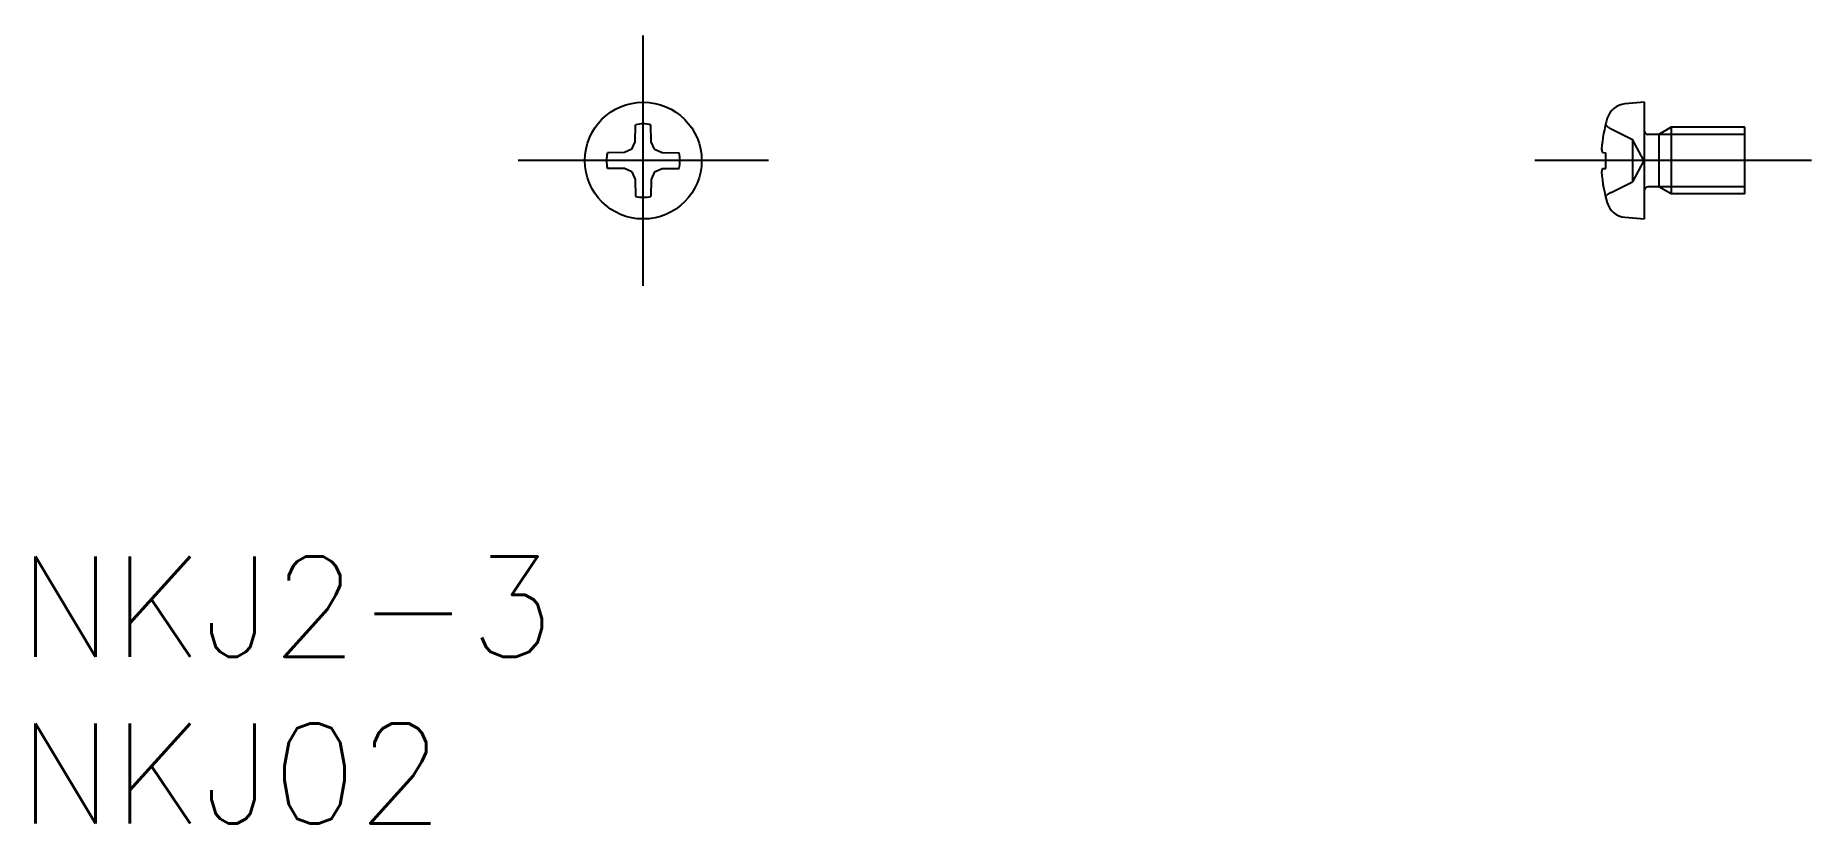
# Model space of a CAD drawing. Extents: x -18.2 to 35, y -19.9 to 3.8.
import ezdxf

# ---------------------------------------------------------------- set-up
doc = ezdxf.new("R2010")
doc.units = 0
doc.linetypes.add('CENTER', pattern=[50.8, 31.75, -6.35, 6.35, -6.35])
doc.linetypes.add('DASHED', pattern=[19.05, 12.7, -6.35])
doc.layers.get('0').update_dxf_attribs({"linetype": 'CONTINUOUS'})
doc.layers.add('CENTER', color=1, linetype='CENTER')
doc.styles.get("Standard").update_dxf_attribs({"font": 'txt.shx', "height": 3, "bigfont": 'bigfont.shx'})

msp = doc.modelspace()

# ---------------------------------------------------------------- linework, layer by layer
at = {"color": 7, "linetype": 'CONTINUOUS'}
for p, q in [((30, 1.75), (29.406, 1.698)), ((30, -1.75), (30, 1.75)), ((-0.241, 0.566), (-0.232, 1.075)), ((0.241, 0.566), (0.232, 1.075)), ((-0.341, 0.341), (-0.241, 0.566)), ((0.341, 0.341), (0.241, 0.566)), ((30.425, 0.783), (30.1, 0.783)), ((30.8, 1), (30.425, 0.783)), ((30.425, 0.783), (30.425, -0.784)), ((33, 1), (30.8, 1)), ((30.8, 1), (30.8, -1)), ((33, -1), (33, 1)), ((-0.566, 0.241), (-1.075, 0.232)), ((-0.341, 0.341), (-0.566, 0.241)), ((0.341, 0.341), (0.566, 0.241)), ((0.566, 0.241), (1.075, 0.232)), ((28.736, 0.241), (28.837, 0.232)), ((28.837, -0.232), (28.837, 0.232)), ((-0.566, -0.241), (-1.075, -0.232)), ((-0.341, -0.341), (-0.566, -0.241)), ((-0.341, -0.341), (-0.241, -0.566)), ((0.341, -0.341), (0.241, -0.566)), ((0.341, -0.341), (0.566, -0.241)), ((0.566, -0.241), (1.075, -0.232)), ((28.736, -0.241), (28.837, -0.232)), ((-0.241, -0.566), (-0.232, -1.075)), ((0.241, -0.566), (0.232, -1.075)), ((30.425, -0.784), (30.1, -0.784)), ((30.8, -1), (30.425, -0.784)), ((33, -1), (30.8, -1)), ((29.406, -1.698), (30, -1.75))]:
    msp.add_line(p, q, dxfattribs=at)
at = {"color": 3, "linetype": 'DASHED'}
for p, q in [((28.978, 0.962), (29.641, 0.635)), ((29.641, 0.635), (29.641, -0.635)), ((29.978, 0), (29.641, 0.635)), ((29.978, 0), (29.641, -0.635)), ((28.978, -0.962), (29.641, -0.635))]:
    msp.add_line(p, q, dxfattribs=at)
at = {"color": 3, "linetype": 'CONTINUOUS'}
for p, q in [((33, 0.783), (30.425, 0.783)), ((33, -0.784), (30.425, -0.784))]:
    msp.add_line(p, q, dxfattribs=at)
at = {"color": 7, "linetype": 'CONTINUOUS'}
msp.add_circle((0, 0), 1.75, dxfattribs=at)
for centre, radius, start, end in [((29.458, 1.1), 0.6, 95, 163.6123), ((0, 0), 1.1, 77.8196, 102.1804), ((33.2, 0), 4.5, 163.6123, 175.6518), ((30.1, 0.884), 0.1, 180, 270), ((0, 0), 1.1, 167.8196, 192.1804), ((0, 0), 1.1, 347.8196, 12.1804), ((28.953, 0.343), 0.24, 180.465, 205.1888), ((28.953, -0.343), 0.24, 154.8112, 179.535), ((33.2, 0), 4.5, 184.3482, 196.3877), ((30.1, -0.884), 0.1, 90, 180), ((0, 0), 1.1, 257.8196, 282.1804), ((29.458, -1.1), 0.6, 196.3877, 265)]:
    msp.add_arc(centre, radius, start, end, dxfattribs=at)
at = {"color": 3, "linetype": 'DASHED'}
for centre, start, end in [((29.2, 1.411), 222.2847, 243.7), ((29.2, -1.411), 116.3, 137.7153)]:
    msp.add_arc(centre, 0.5, start, end, dxfattribs=at)
at = {"layer": 'CENTER', "color": 1, "linetype": 'CENTER'}
for p, q in [((0, -3.75), (0, 3.75)), ((3.75, 0), (-3.75, 0)), ((35, 0), (26.713, 0))]:
    msp.add_line(p, q, dxfattribs=at)

# ---------------------------------------------------------------- texts
at = {"color": 7, "linetype": 'CONTINUOUS'}
for s, p in [('NKJ2-3', (-18.721, -14.87)), ('NKJ02', (-18.721, -19.87))]:
    msp.add_text(s, height=3, dxfattribs=at).set_placement(p)

doc.saveas('drawing.dxf')
